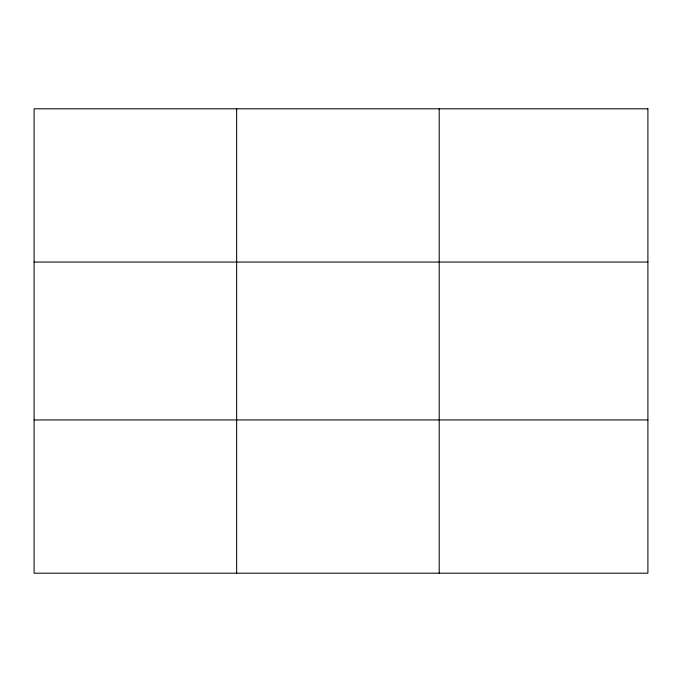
<?xml version="1.0" encoding="UTF-8"?>
<svg xmlns="http://www.w3.org/2000/svg" width="682" height="682" viewBox="0 0 682 682"><rect width="100%" height="100%" fill="white"/><g stroke="black" fill="none" stroke-linecap="round" stroke-linejoin="round"><path stroke-width="1.02" d="M236.654 573.195L236.654 108.805M439.208 573.195L439.208 108.805M34.1 262.058L647.9 262.058M34.1 419.942L647.9 419.942M647.9 108.805L647.9 573.195L34.1 573.195L34.1 108.805L647.9 108.805"/></g></svg>
